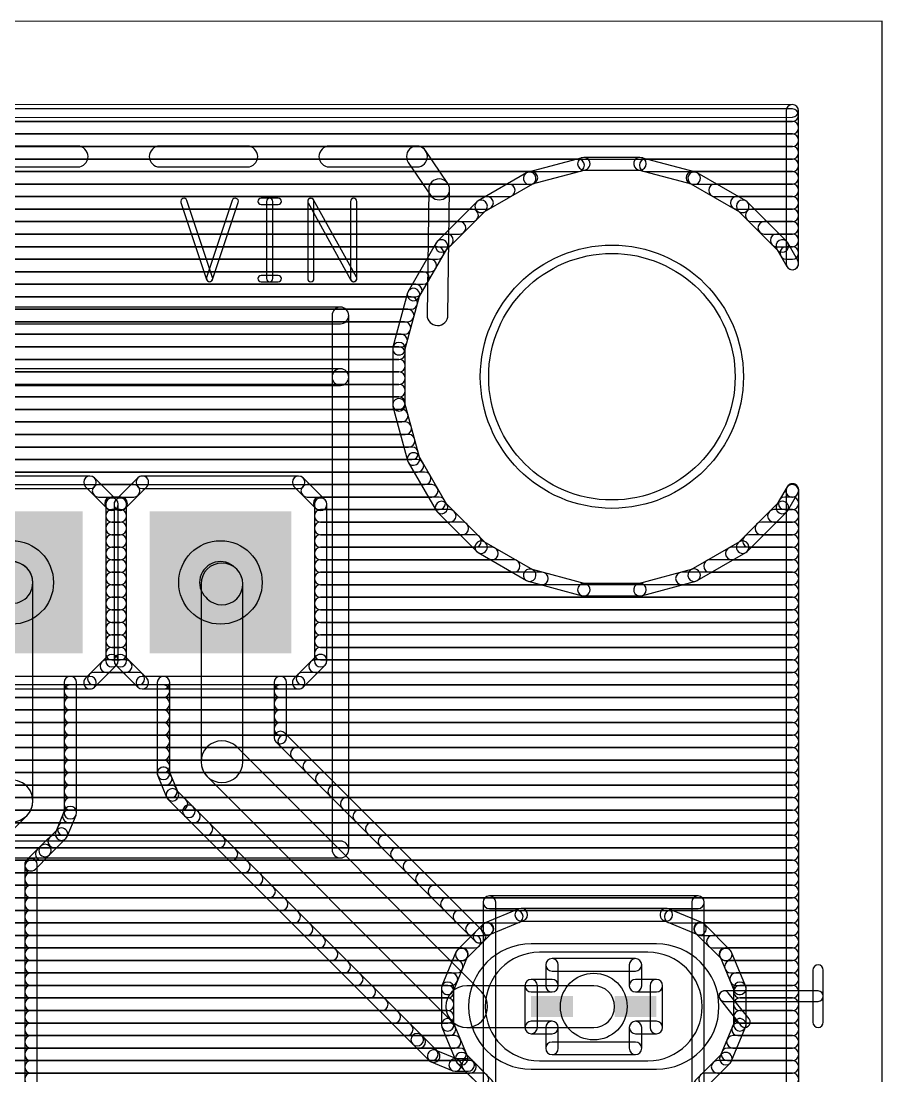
# Model space of a CAD drawing. Extents: x -14.3 to 31.1, y -8.3 to 72.5.
# Drawn here: x 20.53 to 31.02, y 41.19 to 54.03 of the extents above; entities that cross this region are included whole.
import ezdxf

# ---------------------------------------------------------------- set-up
doc = ezdxf.new("R2010")
doc.units = 0
for name, color, linetype in [('1', 22, 'CONTINUOUS'), ('16', 175, 'CONTINUOUS'), ('17', 82, 'CONTINUOUS'), ('20', 30, 'CONTINUOUS'), ('21', 7, 'CONTINUOUS'), ('29', 7, 'CONTINUOUS'), ('30', 7, 'CONTINUOUS'), ('44', 7, 'CONTINUOUS'), ('51', 7, 'CONTINUOUS')]:
    doc.layers.add(name, color=color, linetype=linetype)

# ---------------------------------------------------------------- blocks, each defined once
blk = doc.blocks.new('SQUAREP')
blk.add_solid([(-0.5, -0.5), (0.5, -0.5), (-0.5, 0.5), (0.5, 0.5)])
blk = doc.blocks.new('RECT')
blk.add_solid([(-0.5, -0.5), (0.5, -0.5), (-0.5, 0.5), (0.5, 0.5)])
blk = doc.blocks.new('LONGP100')
blk.add_lwpolyline([(-0.5, -0.5), (0.5, -0.5, 1), (0.5, 0.5), (-0.5, 0.5, 1)], format="xyb", close=True)

msp = doc.modelspace()

# ---------------------------------------------------------------- linework, layer by layer
at = {"layer": '1'}
for points in [[(18.0749, 52.8066), (29.92, 52.8066, 1), (29.92, 52.959), (18.0749, 52.959, 1)], [(18.1929, 52.8555), (29.92, 52.8592, 1), (29.92, 53.0116), (18.1929, 53.0079, 1)], [(29.8438, 52.9354), (29.8441, 51.0781, 1), (29.9965, 51.0781), (29.9962, 52.9355, 1)], [(1.0824, 52.6542), (29.92, 52.6542, 1), (29.92, 52.8066), (1.0824, 52.8066, 1)], [(1.0825, 52.5018), (29.9201, 52.5018, 1), (29.9201, 52.6542), (1.0825, 52.6542, 1)], [(1.0825, 52.3494), (29.9201, 52.3494, 1), (29.9201, 52.5018), (1.0825, 52.5018, 1)], [(1.0825, 52.197), (27.3123, 52.197, 1), (27.3123, 52.3494), (1.0825, 52.3494, 1)], [(27.362, 52.3654), (26.7027, 52.1887, 1), (26.7422, 52.0415), (27.4015, 52.2182, 1)], [(28.0643, 52.368), (27.3817, 52.368, 1), (27.3817, 52.2156), (28.0643, 52.2156, 1)], [(28.7433, 52.1887), (28.084, 52.3654, 1), (28.0445, 52.2182), (28.7038, 52.0415, 1)], [(28.1337, 52.197), (29.9201, 52.197, 1), (29.9201, 52.3494), (28.1337, 52.3494, 1)], [(8.3531, 52.0446), (26.7436, 52.0446, 1), (26.7436, 52.197), (8.3531, 52.197, 1)], [(26.6843, 52.1811), (26.0933, 51.8399, 1), (26.1695, 51.7079), (26.7605, 52.0491, 1)], [(28.7024, 52.0446), (29.9202, 52.0446, 1), (29.9202, 52.197), (28.7024, 52.197, 1)], [(29.3527, 51.8399), (28.7617, 52.1811, 1), (28.6854, 52.0491), (29.2765, 51.7079, 1)], [(8.696, 51.8922), (26.4683, 51.8922, 1), (26.4683, 52.0446), (8.696, 52.0446, 1)], [(28.9777, 51.8922), (29.9202, 51.8922, 1), (29.9202, 52.0446), (28.9777, 52.0446, 1)], [(8.9599, 51.7398), (26.2043, 51.7398, 1), (26.2043, 51.8922), (8.9599, 51.8922, 1)], [(29.2417, 51.7398), (29.9202, 51.7398, 1), (29.9202, 51.8922), (29.2417, 51.8922, 1)], [(9.1679, 51.5874), (26.0211, 51.5874, 1), (26.0211, 51.7398), (9.1679, 51.7398, 1)], [(26.0775, 51.8278), (25.5948, 51.3451, 1), (25.7026, 51.2374), (26.1852, 51.72, 1)], [(29.8512, 51.3451), (29.3685, 51.8278, 1), (29.2608, 51.72), (29.7434, 51.2374, 1)], [(29.4249, 51.5874), (29.9202, 51.5874, 1), (29.9202, 51.7398), (29.4249, 51.7398, 1)], [(9.3203, 51.435), (25.8687, 51.435, 1), (25.8687, 51.5874), (9.3203, 51.5874, 1)], [(29.5773, 51.435), (29.9203, 51.435, 1), (29.9203, 51.5874), (29.5773, 51.5874, 1)], [(9.4727, 51.2826), (25.7163, 51.2826, 1), (25.7163, 51.435), (9.4727, 51.435, 1)], [(25.5827, 51.3293), (25.2415, 50.7383, 1), (25.3734, 50.662), (25.7147, 51.2531, 1)], [(29.7297, 51.2826), (29.9203, 51.2826, 1), (29.9203, 51.435), (29.7297, 51.435, 1)], [(29.9863, 51.1162), (29.8633, 51.3293, 1), (29.7313, 51.2531), (29.8544, 51.04, 1)], [(9.6035, 51.1302), (25.5997, 51.1302, 1), (25.5997, 51.2826), (9.6035, 51.2826, 1)], [(29.8463, 51.1302), (29.9203, 51.1302, 1), (29.9203, 51.2826), (29.8463, 51.2826, 1)], [(9.6915, 50.9778), (25.5118, 50.9778, 1), (25.5118, 51.1302), (9.6915, 51.1302, 1)], [(9.7795, 50.8254), (25.4238, 50.8254, 1), (25.4238, 50.9778), (9.7795, 50.9778, 1)], [(9.8675, 50.673), (25.3358, 50.673, 1), (25.3358, 50.8254), (9.8675, 50.8254, 1)], [(25.2339, 50.7199), (25.0572, 50.0606, 1), (25.2044, 50.0211), (25.3811, 50.6804, 1)], [(9.934, 50.5206), (25.2798, 50.5206, 1), (25.2798, 50.673), (9.934, 50.673, 1)], [(9.9748, 50.3682), (25.2389, 50.3682, 1), (25.2389, 50.5206), (9.9748, 50.5206, 1)], [(10.0157, 50.2158), (25.1981, 50.2158, 1), (25.1981, 50.3682), (10.0157, 50.3682, 1)], [(10.0565, 50.0634), (25.1573, 50.0634, 1), (25.1573, 50.2158), (10.0565, 50.2158, 1)], [(25.0546, 50.0409), (25.0546, 49.3583, 1), (25.207, 49.3583), (25.207, 50.0409, 1)], [(10.092, 49.911), (25.1308, 49.911, 1), (25.1308, 50.0634), (10.092, 50.0634, 1)], [(10.092, 49.7586), (25.1308, 49.7586, 1), (25.1308, 49.911), (10.092, 49.911, 1)], [(10.092, 49.6062), (25.1308, 49.6062, 1), (25.1308, 49.7586), (10.092, 49.7586, 1)], [(10.092, 49.4538), (25.1308, 49.4538, 1), (25.1308, 49.6062), (10.092, 49.6062, 1)], [(10.092, 49.3014), (25.1308, 49.3014, 1), (25.1308, 49.4538), (10.092, 49.4538, 1)], [(25.0572, 49.3386), (25.2339, 48.6793, 1), (25.3811, 48.7188), (25.2044, 49.3781, 1)], [(10.0654, 49.149), (25.1665, 49.149, 1), (25.1665, 49.3014), (10.0654, 49.3014, 1)], [(10.0245, 48.9966), (25.2073, 48.9966, 1), (25.2073, 49.149), (10.0245, 49.149, 1)], [(9.9837, 48.8442), (25.2481, 48.8442, 1), (25.2481, 48.9966), (9.9837, 48.9966, 1)], [(9.9429, 48.6918), (25.289, 48.6918, 1), (25.289, 48.8442), (9.9429, 48.8442, 1)], [(9.8867, 48.5394), (25.3556, 48.5394, 1), (25.3556, 48.6918), (9.8867, 48.6918, 1)], [(25.2415, 48.6609), (25.5827, 48.0699, 1), (25.7147, 48.1461), (25.3734, 48.7371, 1)], [(9.7987, 48.387), (25.4436, 48.387, 1), (25.4436, 48.5394), (9.7987, 48.5394, 1)], [(21.3694, 48.4914), (19.4666, 48.4914, 1), (19.4666, 48.339), (21.3694, 48.339, 1)], [(21.6911, 48.2013), (21.4233, 48.4691, 1), (21.3155, 48.3613), (21.5833, 48.0935, 1)], [(21.9527, 48.4691), (21.6849, 48.2013, 1), (21.7927, 48.0935), (22.0605, 48.3613, 1)], [(23.9094, 48.4914), (22.0066, 48.4914, 1), (22.0066, 48.339), (23.9094, 48.339, 1)], [(24.2311, 48.2013), (23.9633, 48.4691, 1), (23.8555, 48.3613), (24.1233, 48.0935, 1)], [(29.8633, 48.0699), (29.9868, 48.2839, 1), (29.8549, 48.3601), (29.7313, 48.1461, 1)], [(29.8447, 48.322), (29.8528, 4.2239, 1), (30.0052, 4.2239), (29.9971, 48.322, 1)], [(21.4738, 48.2346), (21.9022, 48.2346, 1), (21.9022, 48.387), (21.4738, 48.387, 1)], [(24.0138, 48.2346), (25.5316, 48.2346, 1), (25.5316, 48.387), (24.0138, 48.387, 1)], [(29.9144, 48.2346), (29.9209, 48.2346, 1), (29.9209, 48.387), (29.9144, 48.387, 1)], [(21.6262, 48.0822), (21.7498, 48.0822, 1), (21.7498, 48.2346), (21.6262, 48.2346, 1)], [(21.7134, 46.2446), (21.7134, 48.1474, 1), (21.561, 48.1474), (21.561, 46.2446, 1)], [(21.6626, 48.1474), (21.6626, 46.2446, 1), (21.815, 46.2446), (21.815, 48.1474, 1)], [(24.1662, 48.0822), (25.6196, 48.0822, 1), (25.6196, 48.2346), (24.1662, 48.2346, 1)], [(24.2534, 46.2446), (24.2534, 48.1474, 1), (24.101, 48.1474), (24.101, 46.2446, 1)], [(25.5948, 48.0541), (26.0775, 47.5714, 1), (26.1852, 47.6792), (25.7026, 48.1618, 1)], [(29.3685, 47.5714), (29.8512, 48.0541, 1), (29.7434, 48.1618), (29.2608, 47.6792, 1)], [(29.8264, 48.0822), (29.9209, 48.0822, 1), (29.9209, 48.2346), (29.8264, 48.2346, 1)], [(21.6372, 47.9298), (21.7388, 47.9298, 1), (21.7388, 48.0822), (21.6372, 48.0822, 1)], [(24.1772, 47.9298), (25.7507, 47.9298, 1), (25.7507, 48.0822), (24.1772, 48.0822, 1)], [(29.6953, 47.9298), (29.9209, 47.9298, 1), (29.9209, 48.0822), (29.6953, 48.0822, 1)], [(21.6372, 47.7774), (21.7388, 47.7774, 1), (21.7388, 47.9298), (21.6372, 47.9298, 1)], [(24.1772, 47.7774), (25.9031, 47.7774, 1), (25.9031, 47.9298), (24.1772, 47.9298, 1)], [(29.5429, 47.7774), (29.9209, 47.7774, 1), (29.9209, 47.9298), (29.5429, 47.9298, 1)], [(21.6372, 47.625), (21.7388, 47.625, 1), (21.7388, 47.7774), (21.6372, 47.7774, 1)], [(24.1772, 47.625), (26.0555, 47.625, 1), (26.0555, 47.7774), (24.1772, 47.7774, 1)], [(29.3905, 47.625), (29.921, 47.625, 1), (29.921, 47.7774), (29.3905, 47.7774, 1)], [(26.0933, 47.5593), (26.6843, 47.2181, 1), (26.7605, 47.35), (26.1695, 47.6913, 1)], [(28.7617, 47.2181), (29.3527, 47.5593, 1), (29.2765, 47.6913), (28.6854, 47.35, 1)], [(21.6372, 47.4726), (21.7388, 47.4726, 1), (21.7388, 47.625), (21.6372, 47.625, 1)], [(24.1772, 47.4726), (26.2639, 47.4726, 1), (26.2639, 47.625), (24.1772, 47.625, 1)], [(29.1821, 47.4726), (29.921, 47.4726, 1), (29.921, 47.625), (29.1821, 47.625, 1)], [(21.6372, 47.3202), (21.7388, 47.3202, 1), (21.7388, 47.4726), (21.6372, 47.4726, 1)], [(22.7784, 47.0164), (22.7964, 46.9984, 1), (23.1556, 47.3576), (23.1376, 47.3756, 1)], [(22.722, 47.178), (22.722, 45.014, 1), (23.23, 45.014), (23.23, 47.178, 1)], [(24.1772, 47.3202), (26.5279, 47.3202, 1), (26.5279, 47.4726), (24.1772, 47.4726, 1)], [(28.9181, 47.3202), (29.921, 47.3202, 1), (29.921, 47.4726), (28.9181, 47.4726, 1)], [(21.6372, 47.1678), (21.7388, 47.1678, 1), (21.7388, 47.3202), (21.6372, 47.3202, 1)], [(24.1772, 47.1678), (26.8719, 47.1678, 1), (26.8719, 47.3202), (24.1772, 47.3202, 1)], [(26.7027, 47.2105), (27.362, 47.0338, 1), (27.4015, 47.181), (26.7422, 47.3577, 1)], [(28.084, 47.0338), (28.7433, 47.2105, 1), (28.7038, 47.3577), (28.0445, 47.181, 1)], [(28.5741, 47.1678), (29.9211, 47.1678, 1), (29.9211, 47.3202), (28.5741, 47.3202, 1)], [(21.6372, 47.0154), (21.7388, 47.0154, 1), (21.7388, 47.1678), (21.6372, 47.1678, 1)], [(24.1772, 47.0154), (29.9211, 47.0154, 1), (29.9211, 47.1678), (24.1772, 47.1678, 1)], [(27.3817, 47.0312), (28.0643, 47.0312, 1), (28.0643, 47.1836), (27.3817, 47.1836, 1)], [(21.6372, 46.863), (21.7388, 46.863, 1), (21.7388, 47.0154), (21.6372, 47.0154, 1)], [(24.1772, 46.863), (29.9211, 46.863, 1), (29.9211, 47.0154), (24.1772, 47.0154, 1)], [(21.6372, 46.7106), (21.7388, 46.7106, 1), (21.7388, 46.863), (21.6372, 46.863, 1)], [(24.1772, 46.7106), (29.9211, 46.7106, 1), (29.9211, 46.863), (24.1772, 46.863, 1)], [(21.6372, 46.5582), (21.7388, 46.5582, 1), (21.7388, 46.7106), (21.6372, 46.7106, 1)], [(24.1772, 46.5582), (29.9212, 46.5582, 1), (29.9212, 46.7106), (24.1772, 46.7106, 1)], [(21.6372, 46.4058), (21.7388, 46.4058, 1), (21.7388, 46.5582), (21.6372, 46.5582, 1)], [(24.1772, 46.4058), (29.9212, 46.4058, 1), (29.9212, 46.5582), (24.1772, 46.5582, 1)], [(21.6372, 46.2534), (21.7388, 46.2534, 1), (21.7388, 46.4058), (21.6372, 46.4058, 1)], [(24.1772, 46.2534), (29.9212, 46.2534, 1), (29.9212, 46.4058), (24.1772, 46.4058, 1)], [(21.4233, 45.9229), (21.6911, 46.1907, 1), (21.5833, 46.2985), (21.3155, 46.0307, 1)], [(21.5698, 46.101), (21.8062, 46.101, 1), (21.8062, 46.2534), (21.5698, 46.2534, 1)], [(21.6849, 46.1907), (21.9527, 45.9229, 1), (22.0605, 46.0307), (21.7927, 46.2985, 1)], [(23.9633, 45.9229), (24.2311, 46.1907, 1), (24.1233, 46.2985), (23.8555, 46.0307, 1)], [(24.1098, 46.101), (29.9213, 46.101, 1), (29.9213, 46.2534), (24.1098, 46.2534, 1)], [(21.4174, 45.9486), (21.9586, 45.9486, 1), (21.9586, 46.101), (21.4174, 46.101, 1)], [(23.9574, 45.9486), (29.9213, 45.9486, 1), (29.9213, 46.101), (23.9574, 46.101, 1)], [(19.4666, 45.9006), (21.3694, 45.9006, 1), (21.3694, 46.053), (19.4666, 46.053, 1)], [(22.0066, 45.9006), (22.2648, 45.9006, 1), (22.2648, 46.053), (22.0066, 46.053, 1)], [(22.1886, 45.9768), (22.1886, 44.8725, 1), (22.341, 44.8725), (22.341, 45.9768, 1)], [(23.7634, 45.3086), (23.7634, 45.9768, 1), (23.611, 45.9768), (23.611, 45.3086, 1)], [(23.6872, 45.9006), (23.9094, 45.9006, 1), (23.9094, 46.053), (23.6872, 46.053, 1)], [(1.0837, 45.7962), (22.2648, 45.7962, 1), (22.2648, 45.9486), (1.0837, 45.9486, 1)], [(23.6872, 45.7962), (29.9213, 45.7962, 1), (29.9213, 45.9486), (23.6872, 45.9486, 1)], [(1.0837, 45.6438), (22.2648, 45.6438, 1), (22.2648, 45.7962), (1.0837, 45.7962, 1)], [(23.6872, 45.6438), (29.9213, 45.6438, 1), (29.9213, 45.7962), (23.6872, 45.7962, 1)], [(15.0646, 45.4914), (22.2648, 45.4914, 1), (22.2648, 45.6438), (15.0646, 45.6438, 1)], [(23.6872, 45.4914), (29.9214, 45.4914, 1), (29.9214, 45.6438), (23.6872, 45.6438, 1)], [(15.217, 45.339), (22.2648, 45.339, 1), (22.2648, 45.4914), (15.217, 45.4914, 1)], [(23.6872, 45.339), (29.9214, 45.339, 1), (29.9214, 45.4914), (23.6872, 45.4914, 1)], [(15.3694, 45.1866), (22.2648, 45.1866, 1), (22.2648, 45.339), (15.3694, 45.339, 1)], [(26.1653, 42.9382), (23.7411, 45.3625, 1), (23.6333, 45.2547), (26.0575, 42.8305, 1)], [(23.733, 45.1866), (29.9214, 45.1866, 1), (29.9214, 45.339), (23.733, 45.339, 1)], [(22.7964, 44.8344), (25.7764, 41.8544, 1), (26.1356, 42.2136), (23.1556, 45.1936, 1)], [(15.5218, 45.0342), (22.2648, 45.0342, 1), (22.2648, 45.1866), (15.5218, 45.1866, 1)], [(23.8854, 45.0342), (29.9215, 45.0342, 1), (29.9215, 45.1866), (23.8854, 45.1866, 1)], [(15.6742, 44.8818), (22.2648, 44.8818, 1), (22.2648, 45.0342), (15.6742, 45.0342, 1)], [(22.1944, 44.8434), (22.3027, 44.582, 1), (22.4435, 44.6403), (22.3352, 44.9017, 1)], [(24.0378, 44.8818), (29.9215, 44.8818, 1), (29.9215, 45.0342), (24.0378, 45.0342, 1)], [(15.8266, 44.7294), (22.2925, 44.7294, 1), (22.2925, 44.8818), (15.8266, 44.8818, 1)], [(24.1902, 44.7294), (29.9215, 44.7294, 1), (29.9215, 44.8818), (24.1902, 44.8818, 1)], [(15.979, 44.577), (22.3556, 44.577, 1), (22.3556, 44.7294), (15.979, 44.7294, 1)], [(22.3192, 44.5573), (22.5193, 44.3572, 1), (22.627, 44.465), (22.427, 44.665, 1)], [(24.3426, 44.577), (29.9215, 44.577, 1), (29.9215, 44.7294), (24.3426, 44.7294, 1)], [(16.1314, 44.4246), (22.4834, 44.4246, 1), (22.4834, 44.577), (16.1314, 44.577, 1)], [(24.495, 44.4246), (29.9216, 44.4246, 1), (29.9216, 44.577), (24.495, 44.577, 1)], [(16.2838, 44.2722), (22.6358, 44.2722, 1), (22.6358, 44.4246), (16.2838, 44.4246, 1)], [(22.5731, 44.3349), (22.5731, 44.3349, 1), (22.5731, 44.4873), (22.5731, 44.4873, 1)], [(22.5193, 44.3572), (25.2992, 41.5773, 1), (25.407, 41.685), (22.627, 44.465, 1)], [(24.6474, 44.2722), (29.9216, 44.2722, 1), (29.9216, 44.4246), (24.6474, 44.4246, 1)], [(16.4362, 44.1198), (22.7882, 44.1198, 1), (22.7882, 44.2722), (16.4362, 44.2722, 1)], [(24.7998, 44.1198), (29.9216, 44.1198, 1), (29.9216, 44.2722), (24.7998, 44.2722, 1)], [(16.5886, 43.9674), (22.9406, 43.9674, 1), (22.9406, 44.1198), (16.5886, 44.1198, 1)], [(24.9522, 43.9674), (29.9216, 43.9674, 1), (29.9216, 44.1198), (24.9522, 44.1198, 1)], [(16.6002, 43.815), (23.093, 43.815, 1), (23.093, 43.9674), (16.6002, 43.9674, 1)], [(25.1046, 43.815), (29.9217, 43.815, 1), (29.9217, 43.9674), (25.1046, 43.9674, 1)], [(16.6002, 43.6626), (23.2454, 43.6626, 1), (23.2454, 43.815), (16.6002, 43.815, 1)], [(25.257, 43.6626), (29.9217, 43.6626, 1), (29.9217, 43.815), (25.257, 43.815, 1)], [(16.6002, 43.5102), (23.3978, 43.5102, 1), (23.3978, 43.6626), (16.6002, 43.6626, 1)], [(25.4094, 43.5102), (29.9217, 43.5102, 1), (29.9217, 43.6626), (25.4094, 43.6626, 1)], [(16.6002, 43.3578), (23.5502, 43.3578, 1), (23.5502, 43.5102), (16.6002, 43.5102, 1)], [(25.5618, 43.3578), (29.9218, 43.3578, 1), (29.9218, 43.5102), (25.5618, 43.5102, 1)], [(16.6002, 43.2054), (23.7026, 43.2054, 1), (23.7026, 43.3578), (16.6002, 43.3578, 1)], [(25.7142, 43.2054), (29.9218, 43.2054, 1), (29.9218, 43.3578), (25.7142, 43.3578, 1)], [(16.6002, 43.053), (23.855, 43.053, 1), (23.855, 43.2054), (16.6002, 43.2054, 1)], [(25.8666, 43.053), (26.5652, 43.053, 1), (26.5652, 43.2054), (25.8666, 43.2054, 1)], [(26.5901, 43.222), (26.1794, 43.0519, 1), (26.2377, 42.9111), (26.6485, 43.0812, 1)], [(28.3847, 43.2278), (26.6193, 43.2278, 1), (26.6193, 43.0754), (28.3847, 43.0754, 1)], [(28.8246, 43.0519), (28.4139, 43.222, 1), (28.3555, 43.0812), (28.7663, 42.9111, 1)], [(28.4388, 43.053), (29.9218, 43.053, 1), (29.9218, 43.2054), (28.4388, 43.2054, 1)], [(16.6002, 42.9006), (24.0074, 42.9006, 1), (24.0074, 43.053), (16.6002, 43.053, 1)], [(26.019, 42.9006), (26.2039, 42.9006, 1), (26.2039, 43.053), (26.019, 43.053, 1)], [(26.1546, 43.0353), (26.0575, 42.9382, 1), (26.1653, 42.8305), (26.2624, 42.9276, 1)], [(29.1637, 42.721), (28.8494, 43.0353, 1), (28.7416, 42.9276), (29.056, 42.6132, 1)], [(28.8001, 42.9006), (29.9218, 42.9006, 1), (29.9218, 43.053), (28.8001, 43.053, 1)], [(16.6002, 42.7482), (24.1598, 42.7482, 1), (24.1598, 42.9006), (16.6002, 42.9006, 1)], [(28.9525, 42.7482), (29.9219, 42.7482, 1), (29.9219, 42.9006), (28.9525, 42.9006, 1)], [(16.6002, 42.5958), (24.3122, 42.5958, 1), (24.3122, 42.7482), (16.6002, 42.7482, 1)], [(29.1049, 42.5958), (29.9219, 42.5958, 1), (29.9219, 42.7482), (29.1049, 42.7482, 1)], [(29.3504, 42.2855), (29.1803, 42.6962, 1), (29.0395, 42.6379), (29.2096, 42.2271, 1)], [(16.6002, 42.4434), (24.4646, 42.4434, 1), (24.4646, 42.5958), (16.6002, 42.5958, 1)], [(29.1709, 42.4434), (29.9219, 42.4434, 1), (29.9219, 42.5958), (29.1709, 42.5958, 1)], [(16.6002, 42.291), (24.617, 42.291, 1), (24.617, 42.4434), (16.6002, 42.4434, 1)], [(29.2341, 42.291), (29.922, 42.291, 1), (29.922, 42.4434), (29.2341, 42.4434, 1)], [(16.6002, 42.1386), (24.7694, 42.1386, 1), (24.7694, 42.291), (16.6002, 42.291, 1)], [(25.956, 41.78), (27.502, 41.78, 1), (27.502, 42.288), (25.956, 42.288, 1)], [(29.3562, 41.8117), (29.3562, 42.2563, 1), (29.2038, 42.2563), (29.2038, 41.8117, 1)], [(29.28, 42.1386), (29.922, 42.1386, 1), (29.922, 42.291), (29.28, 42.291, 1)], [(16.6002, 41.9862), (24.9218, 41.9862, 1), (24.9218, 42.1386), (16.6002, 42.1386, 1)], [(29.28, 41.9862), (29.922, 41.9862, 1), (29.922, 42.1386), (29.28, 42.1386, 1)], [(16.6002, 41.8338), (25.0742, 41.8338, 1), (25.0742, 41.9862), (16.6002, 41.9862, 1)], [(29.28, 41.8338), (29.922, 41.8338, 1), (29.922, 41.9862), (29.28, 41.9862, 1)], [(29.1803, 41.3718), (29.3504, 41.7825, 1), (29.2096, 41.8409), (29.0395, 41.4301, 1)], [(16.6002, 41.6814), (25.2266, 41.6814, 1), (25.2266, 41.8338), (16.6002, 41.8338, 1)], [(29.2576, 41.6814), (29.9221, 41.6814, 1), (29.9221, 41.8338), (29.2576, 41.8338, 1)], [(16.6002, 41.529), (25.379, 41.529, 1), (25.379, 41.6814), (16.6002, 41.6814, 1)], [(25.2992, 41.5773), (25.4993, 41.3772, 1), (25.607, 41.485), (25.407, 41.685, 1)], [(29.1945, 41.529), (29.9221, 41.529, 1), (29.9221, 41.6814), (29.1945, 41.6814, 1)], [(16.6002, 41.3766), (25.5314, 41.3766, 1), (25.5314, 41.529), (16.6002, 41.529, 1)], [(25.524, 41.3607), (25.7854, 41.2524, 1), (25.8437, 41.3932), (25.5823, 41.5015, 1)], [(28.8494, 41.0327), (29.1637, 41.347, 1), (29.056, 41.4548), (28.7416, 41.1404, 1)], [(29.1313, 41.3766), (29.9221, 41.3766, 1), (29.9221, 41.529), (29.1313, 41.529, 1)], [(16.6002, 41.2242), (25.9947, 41.2242, 1), (25.9947, 41.3766), (16.6002, 41.3766, 1)], [(25.8145, 41.2466), (25.9723, 41.2466, 1), (25.9723, 41.399), (25.8145, 41.399, 1)], [(25.9184, 41.2689), (26.1546, 41.0327, 1), (26.2624, 41.1404), (26.0262, 41.3767, 1)], [(29.0093, 41.2242), (29.9222, 41.2242, 1), (29.9222, 41.3766), (29.0093, 41.3766, 1)], [(18.7981, 41.0718), (26.1471, 41.0718, 1), (26.1471, 41.2242), (18.7981, 41.2242, 1)], [(28.8569, 41.0718), (29.9222, 41.0718, 1), (29.9222, 41.2242), (28.8569, 41.2242, 1)]]:
    msp.add_lwpolyline(points, format="xyb", close=True, dxfattribs=at)
at = {"layer": '16'}
for points in [[(18.0749, 52.8066), (29.92, 52.8066, 1), (29.92, 52.959), (18.0749, 52.959, 1)], [(18.1929, 52.8555), (29.92, 52.8592, 1), (29.92, 53.0116), (18.1929, 53.0079, 1)], [(29.8438, 52.9354), (29.8441, 51.0781, 1), (29.9965, 51.0781), (29.9962, 52.9355, 1)], [(1.0824, 52.6542), (29.92, 52.6542, 1), (29.92, 52.8066), (1.0824, 52.8066, 1)], [(1.0825, 52.5018), (29.9201, 52.5018, 1), (29.9201, 52.6542), (1.0825, 52.6542, 1)], [(1.0825, 52.3494), (29.9201, 52.3494, 1), (29.9201, 52.5018), (1.0825, 52.5018, 1)], [(1.0825, 52.197), (27.3123, 52.197, 1), (27.3123, 52.3494), (1.0825, 52.3494, 1)], [(27.362, 52.3654), (26.7027, 52.1887, 1), (26.7422, 52.0415), (27.4015, 52.2182, 1)], [(28.0643, 52.368), (27.3817, 52.368, 1), (27.3817, 52.2156), (28.0643, 52.2156, 1)], [(28.7433, 52.1887), (28.084, 52.3654, 1), (28.0445, 52.2182), (28.7038, 52.0415, 1)], [(28.1337, 52.197), (29.9201, 52.197, 1), (29.9201, 52.3494), (28.1337, 52.3494, 1)], [(8.3531, 52.0446), (26.7436, 52.0446, 1), (26.7436, 52.197), (8.3531, 52.197, 1)], [(26.6843, 52.1811), (26.0933, 51.8399, 1), (26.1695, 51.7079), (26.7605, 52.0491, 1)], [(28.7024, 52.0446), (29.9202, 52.0446, 1), (29.9202, 52.197), (28.7024, 52.197, 1)], [(29.3527, 51.8399), (28.7617, 52.1811, 1), (28.6854, 52.0491), (29.2765, 51.7079, 1)], [(8.696, 51.8922), (26.4683, 51.8922, 1), (26.4683, 52.0446), (8.696, 52.0446, 1)], [(28.9777, 51.8922), (29.9202, 51.8922, 1), (29.9202, 52.0446), (28.9777, 52.0446, 1)], [(8.9599, 51.7398), (26.2043, 51.7398, 1), (26.2043, 51.8922), (8.9599, 51.8922, 1)], [(29.2417, 51.7398), (29.9202, 51.7398, 1), (29.9202, 51.8922), (29.2417, 51.8922, 1)], [(9.1679, 51.5874), (26.0211, 51.5874, 1), (26.0211, 51.7398), (9.1679, 51.7398, 1)], [(26.0775, 51.8278), (25.5948, 51.3451, 1), (25.7026, 51.2374), (26.1852, 51.72, 1)], [(29.8512, 51.3451), (29.3685, 51.8278, 1), (29.2608, 51.72), (29.7434, 51.2374, 1)], [(29.4249, 51.5874), (29.9202, 51.5874, 1), (29.9202, 51.7398), (29.4249, 51.7398, 1)], [(9.3203, 51.435), (25.8687, 51.435, 1), (25.8687, 51.5874), (9.3203, 51.5874, 1)], [(29.5773, 51.435), (29.9203, 51.435, 1), (29.9203, 51.5874), (29.5773, 51.5874, 1)], [(9.4727, 51.2826), (25.7163, 51.2826, 1), (25.7163, 51.435), (9.4727, 51.435, 1)], [(25.5827, 51.3293), (25.2415, 50.7383, 1), (25.3734, 50.662), (25.7147, 51.2531, 1)], [(29.7297, 51.2826), (29.9203, 51.2826, 1), (29.9203, 51.435), (29.7297, 51.435, 1)], [(29.9863, 51.1162), (29.8633, 51.3293, 1), (29.7313, 51.2531), (29.8544, 51.04, 1)], [(9.6035, 51.1302), (25.5997, 51.1302, 1), (25.5997, 51.2826), (9.6035, 51.2826, 1)], [(29.8463, 51.1302), (29.9203, 51.1302, 1), (29.9203, 51.2826), (29.8463, 51.2826, 1)], [(9.6915, 50.9778), (25.5118, 50.9778, 1), (25.5118, 51.1302), (9.6915, 51.1302, 1)], [(9.7795, 50.8254), (25.4238, 50.8254, 1), (25.4238, 50.9778), (9.7795, 50.9778, 1)], [(9.8675, 50.673), (25.3358, 50.673, 1), (25.3358, 50.8254), (9.8675, 50.8254, 1)], [(25.2339, 50.7199), (25.0572, 50.0606, 1), (25.2044, 50.0211), (25.3811, 50.6804, 1)], [(9.934, 50.5206), (25.2798, 50.5206, 1), (25.2798, 50.673), (9.934, 50.673, 1)], [(9.9748, 50.3682), (25.2389, 50.3682, 1), (25.2389, 50.5206), (9.9748, 50.5206, 1)], [(10.0157, 50.2158), (25.1981, 50.2158, 1), (25.1981, 50.3682), (10.0157, 50.3682, 1)], [(10.0565, 50.0634), (25.1573, 50.0634, 1), (25.1573, 50.2158), (10.0565, 50.2158, 1)], [(25.0546, 50.0409), (25.0546, 49.3583, 1), (25.207, 49.3583), (25.207, 50.0409, 1)], [(10.092, 49.911), (25.1308, 49.911, 1), (25.1308, 50.0634), (10.092, 50.0634, 1)], [(10.092, 49.7586), (25.1308, 49.7586, 1), (25.1308, 49.911), (10.092, 49.911, 1)], [(10.092, 49.6062), (25.1308, 49.6062, 1), (25.1308, 49.7586), (10.092, 49.7586, 1)], [(10.092, 49.4538), (25.1308, 49.4538, 1), (25.1308, 49.6062), (10.092, 49.6062, 1)], [(10.092, 49.3014), (25.1308, 49.3014, 1), (25.1308, 49.4538), (10.092, 49.4538, 1)], [(25.0572, 49.3386), (25.2339, 48.6793, 1), (25.3811, 48.7188), (25.2044, 49.3781, 1)], [(10.0654, 49.149), (25.1665, 49.149, 1), (25.1665, 49.3014), (10.0654, 49.3014, 1)], [(10.0245, 48.9966), (25.2073, 48.9966, 1), (25.2073, 49.149), (10.0245, 49.149, 1)], [(9.9837, 48.8442), (25.2481, 48.8442, 1), (25.2481, 48.9966), (9.9837, 48.9966, 1)], [(9.9429, 48.6918), (25.289, 48.6918, 1), (25.289, 48.8442), (9.9429, 48.8442, 1)], [(9.8867, 48.5394), (25.3556, 48.5394, 1), (25.3556, 48.6918), (9.8867, 48.6918, 1)], [(25.2415, 48.6609), (25.5827, 48.0699, 1), (25.7147, 48.1461), (25.3734, 48.7371, 1)], [(9.7987, 48.387), (25.4436, 48.387, 1), (25.4436, 48.5394), (9.7987, 48.5394, 1)], [(21.3694, 48.4914), (19.4666, 48.4914, 1), (19.4666, 48.339), (21.3694, 48.339, 1)], [(21.6911, 48.2013), (21.4233, 48.4691, 1), (21.3155, 48.3613), (21.5833, 48.0935, 1)], [(21.9527, 48.4691), (21.6849, 48.2013, 1), (21.7927, 48.0935), (22.0605, 48.3613, 1)], [(23.9094, 48.4914), (22.0066, 48.4914, 1), (22.0066, 48.339), (23.9094, 48.339, 1)], [(24.2311, 48.2013), (23.9633, 48.4691, 1), (23.8555, 48.3613), (24.1233, 48.0935, 1)], [(29.8633, 48.0699), (29.9868, 48.2839, 1), (29.8549, 48.3601), (29.7313, 48.1461, 1)], [(29.8447, 48.322), (29.8528, 4.2239, 1), (30.0052, 4.2239), (29.9971, 48.322, 1)], [(21.4738, 48.2346), (21.9022, 48.2346, 1), (21.9022, 48.387), (21.4738, 48.387, 1)], [(24.0138, 48.2346), (25.5316, 48.2346, 1), (25.5316, 48.387), (24.0138, 48.387, 1)], [(29.9144, 48.2346), (29.9209, 48.2346, 1), (29.9209, 48.387), (29.9144, 48.387, 1)], [(21.6262, 48.0822), (21.7498, 48.0822, 1), (21.7498, 48.2346), (21.6262, 48.2346, 1)], [(21.7134, 46.2446), (21.7134, 48.1474, 1), (21.561, 48.1474), (21.561, 46.2446, 1)], [(21.6626, 48.1474), (21.6626, 46.2446, 1), (21.815, 46.2446), (21.815, 48.1474, 1)], [(24.1662, 48.0822), (25.6196, 48.0822, 1), (25.6196, 48.2346), (24.1662, 48.2346, 1)], [(24.2534, 46.2446), (24.2534, 48.1474, 1), (24.101, 48.1474), (24.101, 46.2446, 1)], [(25.5948, 48.0541), (26.0775, 47.5714, 1), (26.1852, 47.6792), (25.7026, 48.1618, 1)], [(29.3685, 47.5714), (29.8512, 48.0541, 1), (29.7434, 48.1618), (29.2608, 47.6792, 1)], [(29.8264, 48.0822), (29.9209, 48.0822, 1), (29.9209, 48.2346), (29.8264, 48.2346, 1)], [(21.6372, 47.9298), (21.7388, 47.9298, 1), (21.7388, 48.0822), (21.6372, 48.0822, 1)], [(24.1772, 47.9298), (25.7507, 47.9298, 1), (25.7507, 48.0822), (24.1772, 48.0822, 1)], [(29.6953, 47.9298), (29.9209, 47.9298, 1), (29.9209, 48.0822), (29.6953, 48.0822, 1)], [(21.6372, 47.7774), (21.7388, 47.7774, 1), (21.7388, 47.9298), (21.6372, 47.9298, 1)], [(24.1772, 47.7774), (25.9031, 47.7774, 1), (25.9031, 47.9298), (24.1772, 47.9298, 1)], [(29.5429, 47.7774), (29.9209, 47.7774, 1), (29.9209, 47.9298), (29.5429, 47.9298, 1)], [(21.6372, 47.625), (21.7388, 47.625, 1), (21.7388, 47.7774), (21.6372, 47.7774, 1)], [(24.1772, 47.625), (26.0555, 47.625, 1), (26.0555, 47.7774), (24.1772, 47.7774, 1)], [(29.3905, 47.625), (29.921, 47.625, 1), (29.921, 47.7774), (29.3905, 47.7774, 1)], [(26.0933, 47.5593), (26.6843, 47.2181, 1), (26.7605, 47.35), (26.1695, 47.6913, 1)], [(28.7617, 47.2181), (29.3527, 47.5593, 1), (29.2765, 47.6913), (28.6854, 47.35, 1)], [(21.6372, 47.4726), (21.7388, 47.4726, 1), (21.7388, 47.625), (21.6372, 47.625, 1)], [(24.1772, 47.4726), (26.2639, 47.4726, 1), (26.2639, 47.625), (24.1772, 47.625, 1)], [(29.1821, 47.4726), (29.921, 47.4726, 1), (29.921, 47.625), (29.1821, 47.625, 1)], [(20.5996, 47.3736), (20.5976, 47.3756, 1), (20.2384, 47.0164), (20.2404, 47.0144, 1)], [(20.674, 44.536), (20.674, 47.194, 1), (20.166, 47.194), (20.166, 44.536, 1)], [(21.6372, 47.3202), (21.7388, 47.3202, 1), (21.7388, 47.4726), (21.6372, 47.4726, 1)], [(24.1772, 47.3202), (26.5279, 47.3202, 1), (26.5279, 47.4726), (24.1772, 47.4726, 1)], [(28.9181, 47.3202), (29.921, 47.3202, 1), (29.921, 47.4726), (28.9181, 47.4726, 1)], [(21.6372, 47.1678), (21.7388, 47.1678, 1), (21.7388, 47.3202), (21.6372, 47.3202, 1)], [(24.1772, 47.1678), (26.8719, 47.1678, 1), (26.8719, 47.3202), (24.1772, 47.3202, 1)], [(26.7027, 47.2105), (27.362, 47.0338, 1), (27.4015, 47.181), (26.7422, 47.3577, 1)], [(28.084, 47.0338), (28.7433, 47.2105, 1), (28.7038, 47.3577), (28.0445, 47.181, 1)], [(28.5741, 47.1678), (29.9211, 47.1678, 1), (29.9211, 47.3202), (28.5741, 47.3202, 1)], [(21.6372, 47.0154), (21.7388, 47.0154, 1), (21.7388, 47.1678), (21.6372, 47.1678, 1)], [(24.1772, 47.0154), (29.9211, 47.0154, 1), (29.9211, 47.1678), (24.1772, 47.1678, 1)], [(27.3817, 47.0312), (28.0643, 47.0312, 1), (28.0643, 47.1836), (27.3817, 47.1836, 1)], [(21.6372, 46.863), (21.7388, 46.863, 1), (21.7388, 47.0154), (21.6372, 47.0154, 1)], [(24.1772, 46.863), (29.9211, 46.863, 1), (29.9211, 47.0154), (24.1772, 47.0154, 1)], [(21.6372, 46.7106), (21.7388, 46.7106, 1), (21.7388, 46.863), (21.6372, 46.863, 1)], [(24.1772, 46.7106), (29.9211, 46.7106, 1), (29.9211, 46.863), (24.1772, 46.863, 1)], [(21.6372, 46.5582), (21.7388, 46.5582, 1), (21.7388, 46.7106), (21.6372, 46.7106, 1)], [(24.1772, 46.5582), (29.9212, 46.5582, 1), (29.9212, 46.7106), (24.1772, 46.7106, 1)], [(21.6372, 46.4058), (21.7388, 46.4058, 1), (21.7388, 46.5582), (21.6372, 46.5582, 1)], [(24.1772, 46.4058), (29.9212, 46.4058, 1), (29.9212, 46.5582), (24.1772, 46.5582, 1)], [(21.6372, 46.2534), (21.7388, 46.2534, 1), (21.7388, 46.4058), (21.6372, 46.4058, 1)], [(24.1772, 46.2534), (29.9212, 46.2534, 1), (29.9212, 46.4058), (24.1772, 46.4058, 1)], [(21.4233, 45.9229), (21.6911, 46.1907, 1), (21.5833, 46.2985), (21.3155, 46.0307, 1)], [(21.5698, 46.101), (21.8062, 46.101, 1), (21.8062, 46.2534), (21.5698, 46.2534, 1)], [(21.6849, 46.1907), (21.9527, 45.9229, 1), (22.0605, 46.0307), (21.7927, 46.2985, 1)], [(23.9633, 45.9229), (24.2311, 46.1907, 1), (24.1233, 46.2985), (23.8555, 46.0307, 1)], [(24.1098, 46.101), (29.9213, 46.101, 1), (29.9213, 46.2534), (24.1098, 46.2534, 1)], [(21.4174, 45.9486), (21.9586, 45.9486, 1), (21.9586, 46.101), (21.4174, 46.101, 1)], [(23.9574, 45.9486), (29.9213, 45.9486, 1), (29.9213, 46.101), (23.9574, 46.101, 1)], [(21.2074, 44.3945), (21.2074, 45.9768, 1), (21.055, 45.9768), (21.055, 44.3945, 1)], [(21.1312, 45.9006), (21.3694, 45.9006, 1), (21.3694, 46.053), (21.1312, 46.053, 1)], [(22.0066, 45.9006), (23.9094, 45.9006, 1), (23.9094, 46.053), (22.0066, 46.053, 1)], [(21.1312, 45.7962), (29.9213, 45.7962, 1), (29.9213, 45.9486), (21.1312, 45.9486, 1)], [(21.1312, 45.6438), (29.9213, 45.6438, 1), (29.9213, 45.7962), (21.1312, 45.7962, 1)], [(21.1312, 45.4914), (29.9214, 45.4914, 1), (29.9214, 45.6438), (21.1312, 45.6438, 1)], [(21.1312, 45.339), (29.9214, 45.339, 1), (29.9214, 45.4914), (21.1312, 45.4914, 1)], [(21.1312, 45.1866), (29.9214, 45.1866, 1), (29.9214, 45.339), (21.1312, 45.339, 1)], [(21.1312, 45.0342), (29.9215, 45.0342, 1), (29.9215, 45.1866), (21.1312, 45.1866, 1)], [(21.1312, 44.8818), (29.9215, 44.8818, 1), (29.9215, 45.0342), (21.1312, 45.0342, 1)], [(21.1312, 44.7294), (29.9215, 44.7294, 1), (29.9215, 44.8818), (21.1312, 44.8818, 1)], [(20.1196, 43.8764), (20.5996, 44.3564, 1), (20.2404, 44.7156), (19.7604, 44.2356, 1)], [(21.1312, 44.577), (29.9215, 44.577, 1), (29.9215, 44.7294), (21.1312, 44.7294, 1)], [(21.1312, 44.4246), (29.9216, 44.4246, 1), (29.9216, 44.577), (21.1312, 44.577, 1)], [(21.0933, 44.104), (21.2016, 44.3654, 1), (21.0608, 44.4237), (20.9525, 44.1623, 1)], [(21.1121, 44.2722), (29.9216, 44.2722, 1), (29.9216, 44.4246), (21.1121, 44.4246, 1)], [(20.8767, 43.8792), (21.0768, 44.0793, 1), (20.969, 44.187), (20.769, 43.987, 1)], [(21.049, 44.1198), (29.9216, 44.1198, 1), (29.9216, 44.2722), (21.049, 44.2722, 1)], [(20.9334, 43.9674), (29.9216, 43.9674, 1), (29.9216, 44.1198), (20.9334, 44.1198, 1)], [(20.7051, 43.7075), (20.8767, 43.8792, 1), (20.769, 43.987), (20.5973, 43.8153, 1)], [(20.781, 43.815), (29.9217, 43.815, 1), (29.9217, 43.9674), (20.781, 43.9674, 1)], [(20.7274, 9.7046), (20.7274, 43.7614, 1), (20.575, 43.7614), (20.575, 9.7046, 1)], [(20.6512, 43.6626), (29.9217, 43.6626, 1), (29.9217, 43.815), (20.6512, 43.815, 1)], [(20.6512, 43.5102), (29.9217, 43.5102, 1), (29.9217, 43.6626), (20.6512, 43.6626, 1)], [(20.6512, 43.3578), (29.9218, 43.3578, 1), (29.9218, 43.5102), (20.6512, 43.5102, 1)], [(20.6512, 43.2054), (29.9218, 43.2054, 1), (29.9218, 43.3578), (20.6512, 43.3578, 1)], [(20.6512, 43.053), (26.5652, 43.053, 1), (26.5652, 43.2054), (20.6512, 43.2054, 1)], [(26.5901, 43.222), (26.1794, 43.0519, 1), (26.2377, 42.9111), (26.6485, 43.0812, 1)], [(28.3847, 43.2278), (26.6193, 43.2278, 1), (26.6193, 43.0754), (28.3847, 43.0754, 1)], [(28.8246, 43.0519), (28.4139, 43.222, 1), (28.3555, 43.0812), (28.7663, 42.9111, 1)], [(28.4388, 43.053), (29.9218, 43.053, 1), (29.9218, 43.2054), (28.4388, 43.2054, 1)], [(20.6512, 42.9006), (26.2039, 42.9006, 1), (26.2039, 43.053), (20.6512, 43.053, 1)], [(26.1546, 43.0353), (25.8403, 42.721, 1), (25.948, 42.6132), (26.2624, 42.9276, 1)], [(29.1637, 42.721), (28.8494, 43.0353, 1), (28.7416, 42.9276), (29.056, 42.6132, 1)], [(28.8001, 42.9006), (29.9218, 42.9006, 1), (29.9218, 43.053), (28.8001, 43.053, 1)], [(20.6512, 42.7482), (26.0515, 42.7482, 1), (26.0515, 42.9006), (20.6512, 42.9006, 1)], [(28.9525, 42.7482), (29.9219, 42.7482, 1), (29.9219, 42.9006), (28.9525, 42.9006, 1)], [(20.6512, 42.5958), (25.8991, 42.5958, 1), (25.8991, 42.7482), (20.6512, 42.7482, 1)], [(25.8237, 42.6962), (25.6536, 42.2855, 1), (25.7944, 42.2271), (25.9645, 42.6379, 1)], [(29.1049, 42.5958), (29.9219, 42.5958, 1), (29.9219, 42.7482), (29.1049, 42.7482, 1)], [(29.3504, 42.2855), (29.1803, 42.6962, 1), (29.0395, 42.6379), (29.2096, 42.2271, 1)], [(20.6512, 42.4434), (25.8331, 42.4434, 1), (25.8331, 42.5958), (20.6512, 42.5958, 1)], [(29.1709, 42.4434), (29.9219, 42.4434, 1), (29.9219, 42.5958), (29.1709, 42.5958, 1)], [(20.6512, 42.291), (25.7699, 42.291, 1), (25.7699, 42.4434), (20.6512, 42.4434, 1)], [(29.2341, 42.291), (29.922, 42.291, 1), (29.922, 42.4434), (29.2341, 42.4434, 1)], [(20.6512, 42.1386), (25.724, 42.1386, 1), (25.724, 42.291), (20.6512, 42.291, 1)], [(25.6478, 42.2563), (25.6478, 41.8117, 1), (25.8002, 41.8117), (25.8002, 42.2563, 1)], [(29.3562, 41.8117), (29.3562, 42.2563, 1), (29.2038, 42.2563), (29.2038, 41.8117, 1)], [(29.28, 42.1386), (29.922, 42.1386, 1), (29.922, 42.291), (29.28, 42.291, 1)], [(20.6512, 41.9862), (25.724, 41.9862, 1), (25.724, 42.1386), (20.6512, 42.1386, 1)], [(29.28, 41.9862), (29.922, 41.9862, 1), (29.922, 42.1386), (29.28, 42.1386, 1)], [(20.6512, 41.8338), (25.724, 41.8338, 1), (25.724, 41.9862), (20.6512, 41.9862, 1)], [(29.28, 41.8338), (29.922, 41.8338, 1), (29.922, 41.9862), (29.28, 41.9862, 1)], [(25.6536, 41.7825), (25.8237, 41.3718, 1), (25.9645, 41.4301), (25.7944, 41.8409, 1)], [(29.1803, 41.3718), (29.3504, 41.7825, 1), (29.2096, 41.8409), (29.0395, 41.4301, 1)], [(20.6512, 41.6814), (25.7464, 41.6814, 1), (25.7464, 41.8338), (20.6512, 41.8338, 1)], [(29.2576, 41.6814), (29.9221, 41.6814, 1), (29.9221, 41.8338), (29.2576, 41.8338, 1)], [(20.6512, 41.529), (25.8095, 41.529, 1), (25.8095, 41.6814), (20.6512, 41.6814, 1)], [(29.1945, 41.529), (29.9221, 41.529, 1), (29.9221, 41.6814), (29.1945, 41.6814, 1)], [(20.6512, 41.3766), (25.8727, 41.3766, 1), (25.8727, 41.529), (20.6512, 41.529, 1)], [(25.8403, 41.347), (26.1546, 41.0327, 1), (26.2624, 41.1404), (25.948, 41.4548, 1)], [(28.8494, 41.0327), (29.1637, 41.347, 1), (29.056, 41.4548), (28.7416, 41.1404, 1)], [(29.1313, 41.3766), (29.9221, 41.3766, 1), (29.9221, 41.529), (29.1313, 41.529, 1)], [(20.6512, 41.2242), (25.9947, 41.2242, 1), (25.9947, 41.3766), (20.6512, 41.3766, 1)], [(29.0093, 41.2242), (29.9222, 41.2242, 1), (29.9222, 41.3766), (29.0093, 41.3766, 1)], [(20.6512, 41.0718), (26.1471, 41.0718, 1), (26.1471, 41.2242), (20.6512, 41.2242, 1)], [(28.8569, 41.0718), (29.9222, 41.0718, 1), (29.9222, 41.2242), (28.8569, 41.2242, 1)]]:
    msp.add_lwpolyline(points, format="xyb", close=True, dxfattribs=at)
at = {"layer": '20'}
for p, q in [((31.012, 54.028), (-0.01, 54.018)), ((31.022, 0.01), (31.012, 54.028))]:
    msp.add_line(p, q, dxfattribs=at)
msp.add_circle((27.723, 49.6996), 1.5, dxfattribs=at)
at = {"layer": '21'}
for points in [[(20.1529, 52.253), (21.2186, 52.253, 1), (21.2186, 52.507), (20.1529, 52.507, 1)], [(22.2186, 52.253), (23.2843, 52.253, 1), (23.2843, 52.507), (22.2186, 52.507, 1)], [(24.2843, 52.253), (25.35, 52.253, 1), (25.35, 52.507), (24.2843, 52.507, 1)], [(25.2447, 52.3089), (25.5147, 51.9089, 1), (25.7253, 52.0511), (25.4553, 52.4511, 1)], [(25.493, 51.9817), (25.473, 50.4517, 1), (25.727, 50.4483), (25.747, 51.9783, 1)], [(22.476, 51.8219), (22.7892, 50.8821, 1), (22.8615, 50.9061), (22.5482, 51.8459, 1)], [(22.8615, 50.8821), (23.1748, 51.8219, 1), (23.1025, 51.8459), (22.7892, 50.9061, 1)], [(23.4525, 51.7958), (23.6613, 51.7958, 1), (23.6613, 51.872), (23.4525, 51.872, 1)], [(23.5188, 51.8339), (23.5188, 50.8941, 1), (23.595, 50.8941), (23.595, 51.8339, 1)], [(24.0959, 50.8941), (24.0959, 51.8339, 1), (24.0197, 51.8339), (24.0197, 50.8941, 1)], [(24.0245, 51.8154), (24.5466, 50.8756, 1), (24.6132, 50.9126), (24.0911, 51.8524, 1)], [(24.618, 50.8941), (24.618, 51.8339, 1), (24.5418, 51.8339), (24.5418, 50.8941, 1)], [(23.4525, 50.856), (23.6613, 50.856, 1), (23.6613, 50.9322), (23.4525, 50.9322, 1)], [(18.918, 50.3444), (24.418, 50.3444, 1), (24.418, 50.5476), (18.918, 50.5476, 1)], [(24.3164, 50.446), (24.3164, 49.696, 1), (24.5196, 49.696), (24.5196, 50.446, 1)], [(18.918, 49.5944), (24.418, 49.5944, 1), (24.418, 49.7976), (18.918, 49.7976, 1)], [(24.3164, 49.696), (24.3164, 43.946, 1), (24.5196, 43.946), (24.5196, 49.696, 1)], [(24.418, 44.0476), (18.918, 44.0476, 1), (18.918, 43.8444), (24.418, 43.8444, 1)], [(28.772, 43.3802), (26.232, 43.3802, 1), (26.232, 43.2278), (28.772, 43.2278, 1)], [(26.1558, 43.304), (26.1558, 41.018, 1), (26.3082, 41.018), (26.3082, 43.304, 1)], [(28.8482, 41.018), (28.8482, 43.304, 1), (28.6958, 43.304), (28.6958, 41.018, 1)], [(30.296, 41.8435), (30.296, 42.4785, 1), (30.169, 42.4785), (30.169, 41.8435, 1)], [(29.3931, 41.8832), (29.1391, 42.2007, 1), (29.0399, 42.1213), (29.2939, 41.8038, 1)], [(29.0895, 42.0975), (30.2325, 42.0975, 1), (30.2325, 42.2245), (29.0895, 42.2245, 1)]]:
    msp.add_lwpolyline(points, format="xyb", close=True, dxfattribs=at)
at = {"layer": '29'}
msp.add_circle((27.723, 49.6996), 1.6016, dxfattribs=at)
at = {"layer": '30'}
msp.add_circle((27.723, 49.6996), 1.6016, dxfattribs=at)
at = {"layer": '44'}
for centre, radius in [((20.418, 47.196), 0.508), ((22.958, 47.196), 0.508), ((27.502, 42.034), 0.4064)]:
    msp.add_circle(centre, radius, dxfattribs=at)
at = {"layer": '51'}
for points in [[(28.01, 42.6182), (26.994, 42.6182, 1), (26.994, 42.4658), (28.01, 42.4658, 1)], [(26.9178, 42.542), (26.9178, 42.288, 1), (27.0702, 42.288), (27.0702, 42.542, 1)], [(28.0862, 42.288), (28.0862, 42.542, 1), (27.9338, 42.542), (27.9338, 42.288, 1)], [(26.994, 42.3642), (26.74, 42.3642, 1), (26.74, 42.2118), (26.994, 42.2118, 1)], [(26.6638, 42.288), (26.6638, 41.78, 1), (26.8162, 41.78), (26.8162, 42.288, 1)], [(28.264, 42.3642), (28.01, 42.3642, 1), (28.01, 42.2118), (28.264, 42.2118, 1)], [(28.3402, 41.78), (28.3402, 42.288, 1), (28.1878, 42.288), (28.1878, 41.78, 1)], [(26.74, 41.7038), (26.994, 41.7038, 1), (26.994, 41.8562), (26.74, 41.8562, 1)], [(26.9178, 41.78), (26.9178, 41.526, 1), (27.0702, 41.526), (27.0702, 41.78, 1)], [(28.0862, 41.526), (28.0862, 41.78, 1), (27.9338, 41.78), (27.9338, 41.526, 1)], [(28.01, 41.7038), (28.264, 41.7038, 1), (28.264, 41.8562), (28.01, 41.8562, 1)], [(26.994, 41.4498), (28.01, 41.4498, 1), (28.01, 41.6022), (26.994, 41.6022, 1)]]:
    msp.add_lwpolyline(points, format="xyb", close=True, dxfattribs=at)

# ---------------------------------------------------------------- block references
at = {"layer": '17'}
for name, p, xscale, yscale in [('SQUAREP', (20.418, 47.196), 1.524, 1.524), ('SQUAREP', (20.418, 47.196), 1.524, 1.524), ('SQUAREP', (22.958, 47.196), 1.524, 1.524), ('SQUAREP', (22.958, 47.196), 1.524, 1.524), ('LONGP100', (27.502, 42.034), 1.3208, 1.3208), ('LONGP100', (27.502, 42.034), 1.3208, 1.3208)]:
    msp.add_blockref(name, p, dxfattribs=dict(at, xscale=xscale, yscale=yscale))
at = {"layer": '29'}
for name, p, xscale, yscale in [('SQUAREP', (20.418, 47.196), 1.7272, 1.7272), ('SQUAREP', (22.958, 47.196), 1.7272, 1.7272), ('LONGP100', (27.502, 42.034), 1.524, 1.524)]:
    msp.add_blockref(name, p, dxfattribs=dict(at, xscale=xscale, yscale=yscale))
at = {"layer": '30'}
for name, p, xscale, yscale in [('SQUAREP', (20.418, 47.196), 1.7272, 1.7272), ('SQUAREP', (22.958, 47.196), 1.7272, 1.7272), ('LONGP100', (27.502, 42.034), 1.524, 1.524)]:
    msp.add_blockref(name, p, dxfattribs=dict(at, xscale=xscale, yscale=yscale))
at = {"layer": '51', "xscale": 0.254, "yscale": 0.508, "rotation": 270}
for p in [(26.994, 42.034), (28.01, 42.034)]:
    msp.add_blockref('RECT', p, dxfattribs=at)

doc.saveas('drawing.dxf')
